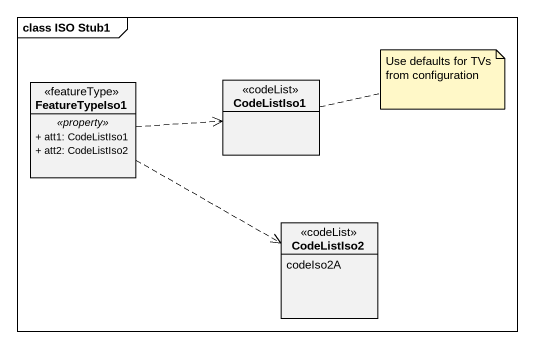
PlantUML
@startuml
mainframe class ISO Stub1
hide circle
hide empty members
skinparam classAttributeIconSize 0
class FeatureTypeIso1 <<featureType>> {
  .. <<property>> ..
  + att1: CodeListIso1
  + att2: CodeListIso2
}
class CodeListIso1 <<codeList>>
class CodeListIso2 <<codeList>> {
  codeIso2A
}
FeatureTypeIso1 .right.> CodeListIso1
FeatureTypeIso1 .right.> CodeListIso2
note right of CodeListIso1 : Use defaults for TVs from configuration
@enduml
